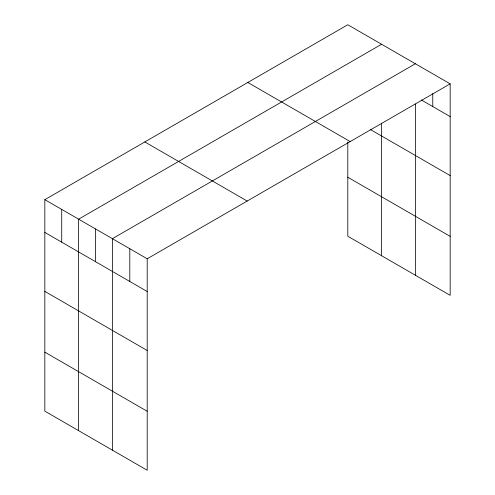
<?xml version="1.0" encoding="UTF-8"?>
<svg xmlns="http://www.w3.org/2000/svg" width="495" height="495" viewBox="0 0 495 495"><rect width="100%" height="100%" fill="white"/><g stroke="black" fill="none" stroke-linecap="round" stroke-linejoin="round"><path stroke-width="0.74" d="M450.172 83.853L147.201 258.774L147.201 470.25L44.828 411.147L44.828 199.664L347.799 24.75L450.172 83.853L450.172 295.336L347.799 236.226L347.799 141.991M381.583 44.253L78.612 219.174L78.612 430.65M415.367 63.756L112.396 238.677L112.396 450.153M421.387 99.99L450.172 116.61M370.538 129.61L450.172 175.589M247.822 82.473L350.188 141.576M347.799 177.247L450.172 236.356M144.812 141.947L247.178 201.05M44.828 199.664L147.201 258.774M44.828 232.421L147.201 291.524M44.828 291.4L147.201 350.503M44.828 352.168L147.201 411.271M432.766 93.611L432.766 106.561M415.367 104.074L415.367 275.239M381.583 123.131L381.583 255.736M129.795 248.725L129.795 281.476M95.504 228.925L95.504 261.676M61.72 209.422L61.72 242.173"/></g></svg>
